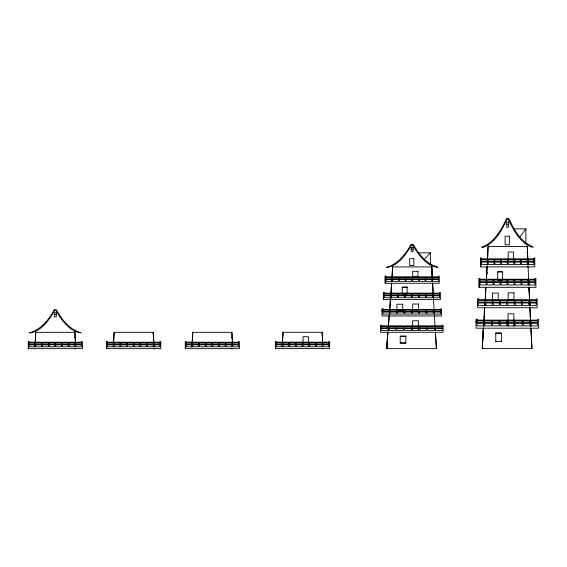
<?xml version="1.0" encoding="UTF-8"?>
<svg xmlns="http://www.w3.org/2000/svg" width="567" height="567" viewBox="0 0 567 567"><rect width="100%" height="100%" fill="white"/><g stroke="black" fill="none" stroke-linecap="round" stroke-linejoin="round"><path stroke-width="0.85" d="M28.35 348.662L28.35 341.54L29.243 341.54L29.243 342.206L81.535 342.206L81.535 341.54L82.435 341.54L82.435 348.662L28.35 348.662L28.35 341.54M106.695 348.662L106.695 341.54L107.588 341.54L107.588 342.206L159.88 342.206L159.88 341.54L160.773 341.54L160.773 348.662L106.695 348.662L106.695 341.54M185.345 348.662L185.345 341.54L186.238 341.54L186.238 342.206L238.53 342.206L238.53 341.54L239.423 341.54L239.423 348.662L185.345 348.662L185.345 341.54M275.59 348.62L275.59 341.504L276.49 341.504L276.49 342.17L328.775 342.17L328.775 341.504L329.675 341.504L329.675 348.62L275.59 348.62L275.59 341.504M380.535 327.79L380.535 326.493M382.023 311.446L382.023 310.149M383.611 299.596L383.611 292.473L384.554 292.473L384.554 293.139L439.46 293.139L439.46 292.473L440.396 292.473L440.396 299.596L383.611 299.596L383.611 292.473M385.199 283.252L385.199 276.129L386.092 276.129L386.092 276.795L438.383 276.795L438.383 276.129L439.276 276.129L439.276 283.252L385.199 283.252L385.199 276.129M476.046 322.566L476.046 320.95M477.542 302.14L477.542 300.517M479.129 287.327L479.129 278.425L480.065 278.425L480.065 279.262L534.972 279.262L534.972 278.425L535.914 278.425L535.914 287.327L479.129 287.327L479.129 278.425M480.71 266.901L480.71 257.999L481.603 257.999L481.603 258.828L533.894 258.828L533.894 257.999L534.787 257.999L534.787 266.901L480.71 266.901L480.71 257.999M487.039 266.901L486.479 279.708L487.067 266.901M485.876 287.327L485.26 300.092L485.905 287.327M483.694 326.479L484.594 307.753L483.665 326.479M530.875 328.187L531.974 348.613L482.276 348.613L483.339 328.187L482.276 348.613L483.24 348.662M114.102 332.319L113.343 346.94L114.13 332.319L153.239 332.319L153.792 342.638L153.21 332.319M192.752 332.319L191.993 346.94L192.78 332.319L231.889 332.319L232.442 342.638M482.311 348.613L483.375 328.187M283.032 332.276L282.224 346.905L283.004 332.276L322.141 332.276L322.687 342.603L322.141 332.276M391.528 283.252L390.635 299.596L391.556 283.252M390.358 299.596L389.494 314.217L390.394 299.596M435.364 332.276L436.462 348.62L386.765 348.62L387.828 332.276L386.765 348.62L387.722 348.662M386.8 348.62L387.856 332.276M519.719 237.176L525.864 228.855L513.964 228.855L508.719 218.302L506.629 218.302C501.348 230.004 494.339 242.463 481.652 247.233L483.743 247.233C495.515 242.35 501.823 230.301 506.948 219.351L508.401 219.351C513.496 230.174 519.677 242.159 531.293 247.07L533.391 247.07L525.864 243.094L519.719 237.176L513.964 228.855M424.208 259.473L430.346 252.818L418.453 252.818L413.201 244.37L411.118 244.37C405.596 254.512 397.687 264.25 386.134 267.518C398.055 266.207 405.802 254.767 411.436 245.213L412.889 245.213C418.489 254.633 426.079 266.093 437.88 267.39L430.346 264.208L424.208 259.473L418.453 252.818M526.743 252.549L527.501 252.499M527.338 266.951L528.104 266.901L528.968 285.626M74.383 337.188L75.149 337.145M231.379 337.188L232.137 337.145M74.979 348.698L75.744 348.662M153.324 348.698L154.089 348.662M231.974 348.698L232.739 348.662M322.226 348.662L322.984 348.62M506.7 224.263L508.67 224.263M411.188 249.14L413.159 249.14M432.359 278.95L432.501 281.53L431.742 266.908L392.605 266.908L391.825 281.53L392.605 265.668M497.755 271.905L502.596 271.905M402.244 287.256L407.085 287.256M493.255 300.347L498.23 300.347L498.23 293.111L492.425 293.111L492.425 300.347M54.34 314.557L56.317 314.557M495.749 333.19L501.356 333.19M400.238 336.281L405.844 336.281M495.749 341.532L501.356 341.532M400.238 342.957L405.844 342.957M486.777 272.933L487.577 272.982M435.399 332.276L436.427 348.62M434.357 315.939L435.024 326.62M435.151 328.839L435.265 330.561M434.343 314.217L432.614 283.252L433.535 299.596M431.714 264.782L432.267 277.228M153.926 345.218L154.018 346.94M75.446 342.638L74.872 330.2M530.91 328.187L531.938 348.613M431.742 266.908L432.508 281.608M231.889 332.319L232.435 342.9M153.239 332.319L153.785 342.9M75.446 342.9L74.894 332.319L35.764 332.319L34.977 346.94L35.764 330.2M529.018 287.327L529.904 306.052L529.018 287.327L529.833 305.202M527.225 243.817L528.033 265.207L527.225 246.468L488.116 246.468L487.315 265.193L488.116 244.923M525.864 228.855L525.864 243.094M513.9 326.542L513.9 313.785L508.06 313.785L508.06 326.542M513.454 258.439L513.454 252.01L508.195 252.01L508.195 258.439M501.356 341.688L501.356 333.035L495.749 333.035L495.749 341.688M430.346 252.818L430.346 264.208M418.389 330.547L418.389 320.766L412.549 320.802L412.549 330.547M308.342 342.496L308.342 336.713L303.076 336.713L303.076 342.496M485.068 304.351L484.991 306.052L485.068 304.351M389.082 315.939L388.204 330.561L389.111 315.939M54.276 309.78C48.755 319.923 40.838 329.661 29.293 332.928C41.207 331.617 48.953 320.178 54.588 310.624L56.041 310.624C61.647 320.043 69.231 331.504 81.031 332.801C69.606 329.526 61.846 319.795 56.36 309.78L54.276 309.78M508.67 221.995L506.7 221.995L506.7 227.133L508.67 227.133L508.67 221.995M509.386 236.191L505.126 236.191L505.126 244.809L509.386 244.809L509.386 236.191M413.159 247.332L411.188 247.332L411.188 251.436L413.159 251.436L413.159 247.332M413.875 258.687L409.615 258.687L409.615 265.576L413.875 265.576L413.875 258.687M487.358 259.665L481.603 259.665L481.603 261.281L487.358 261.281L487.358 259.665M494.006 259.665L488.251 259.665L488.251 261.281L494.006 261.281L494.006 259.665M500.654 259.665L494.899 259.665L494.899 261.281L500.654 261.281L500.654 259.665M507.302 259.665L501.547 259.665L501.547 261.281L507.302 261.281L507.302 259.665M513.95 259.665L508.195 259.665L508.195 261.281L513.95 261.281L513.95 259.665M520.598 259.665L514.843 259.665L514.843 261.281L520.598 261.281L520.598 259.665M527.246 259.665L521.491 259.665L521.491 261.281L527.246 261.281L527.246 259.665M533.894 259.665L528.139 259.665L528.139 261.281L533.894 261.281L533.894 259.665M487.358 262.117L481.603 262.117L481.603 264.569L487.358 264.569L487.358 262.117M494.006 262.117L488.251 262.117L488.251 264.569L494.006 264.569L494.006 262.117M500.654 262.117L494.899 262.117L494.899 264.569L500.654 264.569L500.654 262.117M507.302 262.117L501.547 262.117L501.547 264.569L507.302 264.569L507.302 262.117M513.95 262.117L508.195 262.117L508.195 264.569L513.95 264.569L513.95 262.117M520.598 262.117L514.843 262.117L514.843 264.569L520.598 264.569L520.598 262.117M527.246 262.117L521.491 262.117L521.491 264.569L527.246 264.569L527.246 262.117M533.894 262.117L528.139 262.117L528.139 264.569L533.894 264.569L533.894 262.117M417.943 271.338L412.684 271.338L412.684 277.128L417.943 277.128L417.943 271.338M502.596 271.749L497.755 271.749L497.755 280.247L502.596 280.247L502.596 271.749M391.847 277.461L386.092 277.461L386.092 278.758L391.847 278.758L391.847 277.461M398.495 277.461L392.74 277.461L392.74 278.758L398.495 278.758L398.495 277.461M405.143 277.461L399.388 277.461L399.388 278.758L405.143 278.758L405.143 277.461M411.791 277.461L406.036 277.461L406.036 278.758L411.791 278.758L411.791 277.461M418.439 277.461L412.684 277.461L412.684 278.758L418.439 278.758L418.439 277.461M425.087 277.461L419.332 277.461L419.332 278.758L425.087 278.758L425.087 277.461M431.735 277.461L425.98 277.461L425.98 278.758L431.735 278.758L431.735 277.461M438.383 277.461L432.628 277.461L432.628 278.758L438.383 278.758L438.383 277.461M391.847 279.425L386.092 279.425L386.092 281.388L391.847 281.388L391.847 279.425M398.495 279.425L392.74 279.425L392.74 281.388L398.495 281.388L398.495 279.425M405.143 279.425L399.388 279.425L399.388 281.388L405.143 281.388L405.143 279.425M411.791 279.425L406.036 279.425L406.036 281.388L411.791 281.388L411.791 279.425M418.439 279.425L412.684 279.425L412.684 281.388L418.439 281.388L418.439 279.425M425.087 279.425L419.332 279.425L419.332 281.388L425.087 281.388L425.087 279.425M431.735 279.425L425.98 279.425L425.98 281.388L431.735 281.388L431.735 279.425M438.383 279.425L432.628 279.425L432.628 281.388L438.383 281.388L438.383 279.425M486.103 280.091L480.065 280.091L480.065 281.714L486.103 281.714L486.103 280.091M493.084 280.091L487.046 280.091L487.046 281.714L493.084 281.714L493.084 280.091M500.066 280.091L494.027 280.091L494.027 281.714L500.066 281.714L500.066 280.091M507.047 280.091L501.008 280.091L501.008 281.714L507.047 281.714L507.047 280.091M514.028 280.091L507.989 280.091L507.989 281.714L514.028 281.714L514.028 280.091M521.009 280.091L514.971 280.091L514.971 281.714L521.009 281.714L521.009 280.091M527.99 280.091L521.952 280.091L521.952 281.714L527.99 281.714L527.99 280.091M534.972 280.091L528.933 280.091L528.933 281.714L534.972 281.714L534.972 280.091M486.103 282.543L480.065 282.543L480.065 284.995L486.103 284.995L486.103 282.543M493.084 282.543L487.046 282.543L487.046 284.995L493.084 284.995L493.084 282.543M500.066 282.543L494.027 282.543L494.027 284.995L500.066 284.995L500.066 282.543M507.047 282.543L501.008 282.543L501.008 284.995L507.047 284.995L507.047 282.543M514.028 282.543L507.989 282.543L507.989 284.995L514.028 284.995L514.028 282.543M521.009 282.543L514.971 282.543L514.971 284.995L521.009 284.995L521.009 282.543M527.99 282.543L521.952 282.543L521.952 284.995L527.99 284.995L527.99 282.543M534.972 282.543L528.933 282.543L528.933 284.995L534.972 284.995L534.972 282.543M407.085 287.129L402.244 287.129L402.244 293.933L407.085 293.933L407.085 287.129M513.986 292.856L508.181 292.856L508.181 300.092L513.986 300.092L513.986 292.856M390.592 293.805L384.554 293.805L384.554 295.102L390.592 295.102L390.592 293.805M397.573 293.805L391.535 293.805L391.535 295.102L397.573 295.102L397.573 293.805M404.554 293.805L398.516 293.805L398.516 295.102L404.554 295.102L404.554 293.805M411.536 293.805L405.497 293.805L405.497 295.102L411.536 295.102L411.536 293.805M418.517 293.805L412.478 293.805L412.478 295.102L418.517 295.102L418.517 293.805M425.498 293.805L419.46 293.805L419.46 295.102L425.498 295.102L425.498 293.805M432.479 293.805L426.441 293.805L426.441 295.102L432.479 295.102L432.479 293.805M439.46 293.805L433.422 293.805L433.422 295.102L439.46 295.102L439.46 293.805M390.592 295.768L384.554 295.768L384.554 297.732L390.592 297.732L390.592 295.768M397.573 295.768L391.535 295.768L391.535 297.732L397.573 297.732L397.573 295.768M404.554 295.768L398.516 295.768L398.516 297.732L404.554 297.732L404.554 295.768M411.536 295.768L405.497 295.768L405.497 297.732L411.536 297.732L411.536 295.768M418.517 295.768L412.478 295.768L412.478 297.732L418.517 297.732L418.517 295.768M425.498 295.768L419.46 295.768L419.46 297.732L425.498 297.732L425.498 295.768M432.479 295.768L426.441 295.768L426.441 297.732L432.479 297.732L432.479 295.768M439.46 295.768L433.422 295.768L433.422 297.732L439.46 297.732L439.46 295.768M478.527 298.859L477.542 298.859L477.542 307.753L537.162 307.753L537.162 298.859L536.176 298.859L536.176 299.688L478.527 299.688L478.527 298.859M484.87 300.517L478.527 300.517L478.527 302.14L484.87 302.14L484.87 300.517M492.199 300.517L485.855 300.517L485.855 302.14L492.199 302.14L492.199 300.517M499.527 300.517L493.184 300.517L493.184 302.14L499.527 302.14L499.527 300.517M506.855 300.517L500.512 300.517L500.512 302.14L506.855 302.14L506.855 300.517M514.184 300.517L507.848 300.517L507.848 302.14L514.184 302.14L514.184 300.517M521.512 300.517L515.176 300.517L515.176 302.14L521.512 302.14L521.512 300.517M528.848 300.517L522.505 300.517L522.505 302.14L528.848 302.14L528.848 300.517M536.176 300.517L529.833 300.517L529.833 302.14L536.176 302.14L536.176 300.517M484.87 302.969L478.527 302.969L478.527 305.422L484.87 305.422L484.87 302.969M492.199 302.969L485.855 302.969L485.855 305.422L492.199 305.422L492.199 302.969M499.527 302.969L493.184 302.969L493.184 305.422L499.527 305.422L499.527 302.969M506.855 302.969L500.512 302.969L500.512 305.422L506.855 305.422L506.855 302.969M514.184 302.969L507.848 302.969L507.848 305.422L514.184 305.422L514.184 302.969M521.512 302.969L515.176 302.969L515.176 305.422L521.512 305.422L521.512 302.969M528.848 302.969L522.505 302.969L522.505 305.422L528.848 305.422L528.848 302.969M536.176 302.969L529.833 302.969L529.833 305.422L536.176 305.422L536.176 302.969M418.474 304.018L412.67 304.018L412.67 309.802L418.474 309.802L418.474 304.018M402.719 304.217L396.914 304.217L396.914 310.007L402.719 310.007L402.719 304.217M383.016 308.817L382.023 308.817L382.023 315.939L441.65 315.939L441.65 308.817L440.665 308.817L440.665 309.483L383.016 309.483L383.016 308.817M389.352 310.149L383.016 310.149L383.016 311.446L389.352 311.446L389.352 310.149M396.687 310.149L390.344 310.149L390.344 311.446L396.687 311.446L396.687 310.149M404.016 310.149L397.673 310.149L397.673 311.446L404.016 311.446L404.016 310.149M411.344 310.149L405.001 310.149L405.001 311.446L411.344 311.446L411.344 310.149M418.673 310.149L412.329 310.149L412.329 311.446L418.673 311.446L418.673 310.149M426.001 310.149L419.665 310.149L419.665 311.446L426.001 311.446L426.001 310.149M433.33 310.149L426.994 310.149L426.994 311.446L433.33 311.446L433.33 310.149M440.665 310.149L434.322 310.149L434.322 311.446L440.665 311.446L440.665 310.149M389.352 312.112L383.016 312.112L383.016 314.068L389.352 314.068L389.352 312.112M396.687 312.112L390.344 312.112L390.344 314.068L396.687 314.068L396.687 312.112M404.016 312.112L397.673 312.112L397.673 314.068L404.016 314.068L404.016 312.112M411.344 312.112L405.001 312.112L405.001 314.068L411.344 314.068L411.344 312.112M418.673 312.112L412.329 312.112L412.329 314.068L418.673 314.068L418.673 312.112M426.001 312.112L419.665 312.112L419.665 314.068L426.001 314.068L426.001 312.112M433.33 312.112L426.994 312.112L426.994 314.068L433.33 314.068L433.33 312.112M440.665 312.112L434.322 312.112L434.322 314.068L440.665 314.068L440.665 312.112M56.317 312.743L54.34 312.743L54.34 316.847L56.317 316.847L56.317 312.743M477.081 319.285L476.046 319.285L476.046 328.187L538.65 328.187L538.65 319.285L537.615 319.285L537.615 320.114L477.081 320.114L477.081 319.285M483.743 320.95L477.081 320.95L477.081 322.566L483.743 322.566L483.743 320.95M491.433 320.95L484.778 320.95L484.778 322.566L491.433 322.566L491.433 320.95M499.13 320.95L492.475 320.95L492.475 322.566L499.13 322.566L499.13 320.95M506.827 320.95L500.172 320.95L500.172 322.566L506.827 322.566L506.827 320.95M514.524 320.95L507.869 320.95L507.869 322.566L514.524 322.566L514.524 320.95M522.221 320.95L515.559 320.95L515.559 322.566L522.221 322.566L522.221 320.95M529.918 320.95L523.256 320.95L523.256 322.566L529.918 322.566L529.918 320.95M537.615 320.95L530.953 320.95L530.953 322.566L537.615 322.566L537.615 320.95M483.743 323.403L477.081 323.403L477.081 325.855L483.743 325.855L483.743 323.403M491.433 323.403L484.778 323.403L484.778 325.855L491.433 325.855L491.433 323.403M499.13 323.403L492.475 323.403L492.475 325.855L499.13 325.855L499.13 323.403M506.827 323.403L500.172 323.403L500.172 325.855L506.827 325.855L506.827 323.403M514.524 323.403L507.869 323.403L507.869 325.855L514.524 325.855L514.524 323.403M522.221 323.403L515.559 323.403L515.559 325.855L522.221 325.855L522.221 323.403M529.918 323.403L523.256 323.403L523.256 325.855L529.918 325.855L529.918 323.403M537.615 323.403L530.953 323.403L530.953 325.855L537.615 325.855L537.615 323.403M381.57 325.16L380.535 325.16L380.535 332.276L443.139 332.276L443.139 325.16L442.097 325.16L442.097 325.827L381.57 325.827L381.57 325.16M388.225 326.493L381.57 326.493L381.57 327.79L388.225 327.79L388.225 326.493M395.922 326.493L389.267 326.493L389.267 327.79L395.922 327.79L395.922 326.493M403.619 326.493L396.964 326.493L396.964 327.79L403.619 327.79L403.619 326.493M411.316 326.493L404.661 326.493L404.661 327.79L411.316 327.79L411.316 326.493M419.013 326.493L412.351 326.493L412.351 327.79L419.013 327.79L419.013 326.493M426.71 326.493L420.048 326.493L420.048 327.79L426.71 327.79L426.71 326.493M434.407 326.493L427.745 326.493L427.745 327.79L434.407 327.79L434.407 326.493M442.097 326.493L435.442 326.493L435.442 327.79L442.097 327.79L442.097 326.493M388.225 328.456L381.57 328.456L381.57 330.412L388.225 330.412L388.225 328.456M395.922 328.456L389.267 328.456L389.267 330.412L395.922 330.412L395.922 328.456M403.619 328.456L396.964 328.456L396.964 330.412L403.619 330.412L403.619 328.456M411.316 328.456L404.661 328.456L404.661 330.412L411.316 330.412L411.316 328.456M419.013 328.456L412.351 328.456L412.351 330.412L419.013 330.412L419.013 328.456M426.71 328.456L420.048 328.456L420.048 330.412L426.71 330.412L426.71 328.456M434.407 328.456L427.745 328.456L427.745 330.412L434.407 330.412L434.407 328.456M442.097 328.456L435.442 328.456L435.442 330.412L442.097 330.412L442.097 328.456M405.844 336.16L400.238 336.16L400.238 343.085L405.844 343.085L405.844 336.16M282.238 342.837L276.49 342.837L276.49 344.134L282.238 344.134L282.238 342.837M288.887 342.837L283.139 342.837L283.139 344.134L288.887 344.134L288.887 342.837M295.535 342.837L289.787 342.837L289.787 344.134L295.535 344.134L295.535 342.837M302.183 342.837L296.435 342.837L296.435 344.134L302.183 344.134L302.183 342.837M308.831 342.837L303.083 342.837L303.083 344.134L308.831 344.134L308.831 342.837M315.479 342.837L309.731 342.837L309.731 344.134L315.479 344.134L315.479 342.837M322.127 342.837L316.379 342.837L316.379 344.134L322.127 344.134L322.127 342.837M328.775 342.837L323.027 342.837L323.027 344.134L328.775 344.134L328.775 342.837M34.998 342.872L29.243 342.872L29.243 344.169L34.998 344.169L34.998 342.872M41.646 342.872L35.891 342.872L35.891 344.169L41.646 344.169L41.646 342.872M48.294 342.872L42.539 342.872L42.539 344.169L48.294 344.169L48.294 342.872M54.942 342.872L49.187 342.872L49.187 344.169L54.942 344.169L54.942 342.872M61.59 342.872L55.835 342.872L55.835 344.169L61.59 344.169L61.59 342.872M68.238 342.872L62.483 342.872L62.483 344.169L68.238 344.169L68.238 342.872M74.887 342.872L69.131 342.872L69.131 344.169L74.887 344.169L74.887 342.872M81.535 342.872L75.787 342.872L75.787 344.169L81.535 344.169L81.535 342.872M113.343 342.872L107.588 342.872L107.588 344.169L113.343 344.169L113.343 342.872M119.991 342.872L114.236 342.872L114.236 344.169L119.991 344.169L119.991 342.872M126.639 342.872L120.884 342.872L120.884 344.169L126.639 344.169L126.639 342.872M133.288 342.872L127.532 342.872L127.532 344.169L133.288 344.169L133.288 342.872M139.936 342.872L134.181 342.872L134.181 344.169L139.936 344.169L139.936 342.872M146.584 342.872L140.829 342.872L140.829 344.169L146.584 344.169L146.584 342.872M153.232 342.872L147.477 342.872L147.477 344.169L153.232 344.169L153.232 342.872M159.88 342.872L154.125 342.872L154.125 344.169L159.88 344.169L159.88 342.872M191.993 342.872L186.238 342.872L186.238 344.169L191.993 344.169L191.993 342.872M198.641 342.872L192.886 342.872L192.886 344.169L198.641 344.169L198.641 342.872M205.289 342.872L199.534 342.872L199.534 344.169L205.289 344.169L205.289 342.872M211.938 342.872L206.182 342.872L206.182 344.169L211.938 344.169L211.938 342.872M218.586 342.872L212.831 342.872L212.831 344.169L218.586 344.169L218.586 342.872M225.234 342.872L219.479 342.872L219.479 344.169L225.234 344.169L225.234 342.872M231.882 342.872L226.127 342.872L226.127 344.169L231.882 344.169L231.882 342.872M238.53 342.872L232.775 342.872L232.775 344.169L238.53 344.169L238.53 342.872M34.998 344.835L29.243 344.835L29.243 346.798L34.998 346.798L34.998 344.835M41.646 344.835L35.891 344.835L35.891 346.798L41.646 346.798L41.646 344.835M44.694 344.835L42.539 344.835L42.539 346.798L48.294 346.798L48.294 344.835L44.694 344.835M54.942 344.835L49.187 344.835L49.187 346.798L54.942 346.798L54.942 344.835M61.59 344.835L55.835 344.835L55.835 346.798L61.59 346.798L61.59 344.835M68.238 344.835L62.483 344.835L62.483 346.798L68.238 346.798L68.238 344.835M74.887 344.835L69.131 344.835L69.131 346.798L74.887 346.798L74.887 344.835M81.535 344.835L75.787 344.835L75.787 346.798L81.535 346.798L81.535 344.835M113.343 344.835L107.588 344.835L107.588 346.798L113.343 346.798L113.343 344.835M119.991 344.835L114.236 344.835L114.236 346.798L119.991 346.798L119.991 344.835M123.032 344.835L120.884 344.835L120.884 346.798L126.639 346.798L126.639 344.835L123.032 344.835M133.288 344.835L127.532 344.835L127.532 346.798L133.288 346.798L133.288 344.835M139.936 344.835L134.181 344.835L134.181 346.798L139.936 346.798L139.936 344.835M146.584 344.835L140.829 344.835L140.829 346.798L146.584 346.798L146.584 344.835M153.232 344.835L147.477 344.835L147.477 346.798L153.232 346.798L153.232 344.835M159.88 344.835L154.125 344.835L154.125 346.798L159.88 346.798L159.88 344.835M191.993 344.835L186.238 344.835L186.238 346.798L191.993 346.798L191.993 344.835M198.641 344.835L192.886 344.835L192.886 346.798L198.641 346.798L198.641 344.835M205.289 344.835L199.534 344.835L199.534 346.798L205.289 346.798L205.289 344.835M211.938 344.835L206.182 344.835L206.182 346.798L211.938 346.798L211.938 344.835M218.586 344.835L212.831 344.835L212.831 346.798L218.586 346.798L218.586 344.835M225.234 344.835L219.479 344.835L219.479 346.798L225.234 346.798L225.234 344.835M231.882 344.835L226.127 344.835L226.127 346.798L231.882 346.798L231.882 344.835M238.53 344.835L232.775 344.835L232.775 346.798L238.53 346.798L238.53 344.835M282.238 344.793L276.49 344.793L276.49 346.756L282.238 346.756L282.238 344.793M288.887 344.793L283.139 344.793L283.139 346.756L288.887 346.756L288.887 344.793M295.535 344.793L289.787 344.793L289.787 346.756L295.535 346.756L295.535 344.793M302.183 344.793L296.435 344.793L296.435 346.756L302.183 346.756L302.183 344.793M308.831 344.793L303.083 344.793L303.083 346.756L308.831 346.756L308.831 344.793M315.479 344.793L309.731 344.793L309.731 346.756L315.479 346.756L315.479 344.793M322.127 344.793L316.379 344.793L316.379 346.756L322.127 346.756L322.127 344.793M328.775 344.793L323.027 344.793L323.027 346.756L328.775 346.756L328.775 344.793M530.825 326.479L529.869 307.753L530.825 326.479"/></g></svg>
